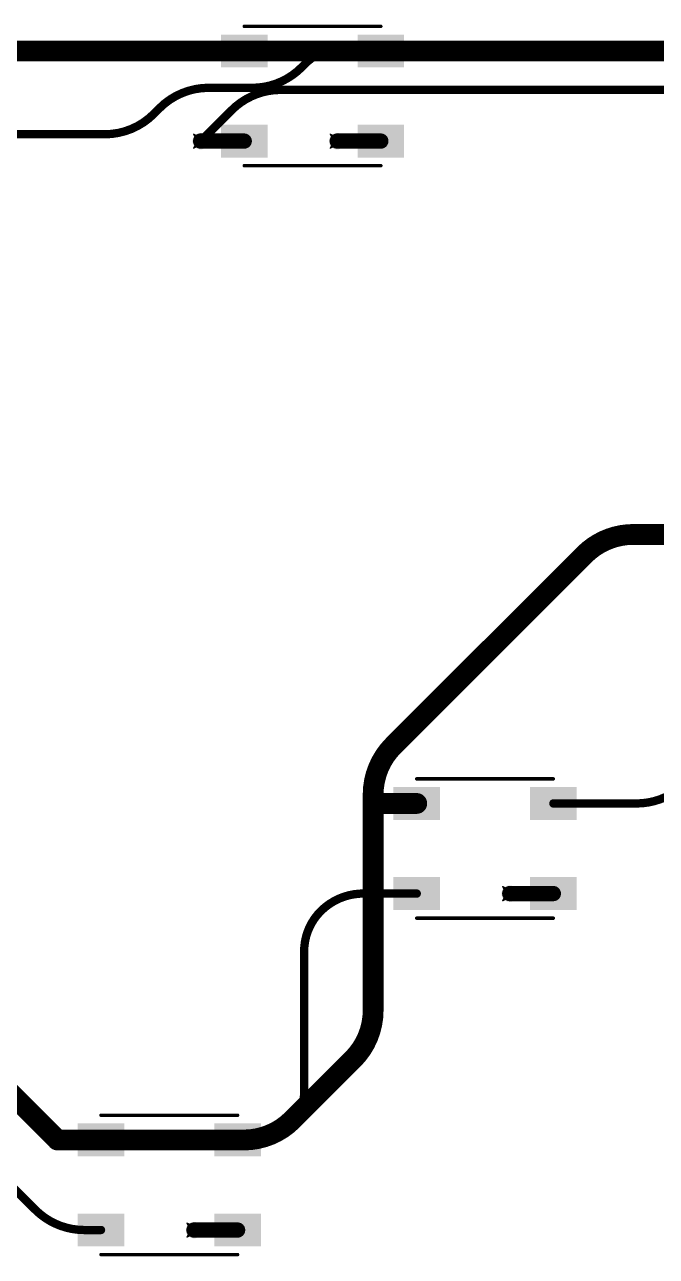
# Model space of a CAD drawing. Header units: inches. Extents: x -11 to 1110, y -7 to 455.
# Drawn here: x 612.3 to 635.42, y 239.53 to 284.63 of the extents above; entities that cross this region are included whole.
import ezdxf

# ---------------------------------------------------------------- set-up
doc = ezdxf.new("R2010")
doc.units = ezdxf.units.IN
for name, color, linetype in [('Bottom Layer', 5, 'Continuous'), ('Drill Drawing', 1, 'Continuous'), ('Top Layer', 1, 'Continuous'), ('Top Overlay', 2, 'Continuous'), ('Top Paste', 8, 'Continuous'), ('Top Solder', 216, 'Continuous'), ('Via Holes', 16, 'Continuous')]:
    doc.layers.add(name, color=color, linetype=linetype)

# ---------------------------------------------------------------- blocks, each defined once
blk = doc.blocks.new('WS2812B_B_W_97')
at = {"layer": 'Top Layer'}
for points in [[(-3.24999985, 2.15000078), (-1.75000031, 2.15000078), (-1.75000031, 1.15000278), (-3.24999985, 1.15000278)], [(3.24999985, 1.15000278), (1.75000031, 1.15000278), (1.75000031, 2.15000078), (3.24999985, 2.15000078)], [(-3.24999985, -1.15000024), (-1.75000031, -1.15000024), (-1.75000031, -2.14999824), (-3.24999985, -2.14999824)], [(1.75000031, -1.15000024), (3.24999985, -1.15000024), (3.24999985, -2.14999824), (1.75000031, -2.14999824)]]:
    blk.add_hatch(color=1, dxfattribs=at).paths.add_polyline_path(points)
at = {"layer": 'Top Paste'}
for points in [[(-3.24999985, 2.15000078), (-1.75000031, 2.15000078), (-1.75000031, 1.15000278), (-3.24999985, 1.15000278)], [(3.24999985, 1.15000278), (1.75000031, 1.15000278), (1.75000031, 2.15000078), (3.24999985, 2.15000078)], [(-3.24999985, -1.15000024), (-1.75000031, -1.15000024), (-1.75000031, -2.14999824), (-3.24999985, -2.14999824)], [(1.75000031, -1.15000024), (3.24999985, -1.15000024), (3.24999985, -2.14999824), (1.75000031, -2.14999824)]]:
    blk.add_hatch(color=8, dxfattribs=at).paths.add_polyline_path(points)
at = {"layer": 'Top Solder'}
for points in [[(-3.35159985, 2.25160078), (-1.64840031, 2.25160078), (-1.64840031, 1.04840278), (-3.35159985, 1.04840278)], [(3.35159985, 1.04840278), (1.64840031, 1.04840278), (1.64840031, 2.25160078), (3.35159985, 2.25160078)], [(-3.35159985, -1.04840024), (-1.64840031, -1.04840024), (-1.64840031, -2.25159824), (-3.35159985, -2.25159824)], [(1.64840031, -1.04840024), (3.35159985, -1.04840024), (3.35159985, -2.25159824), (1.64840031, -2.25159824)]]:
    blk.add_hatch(color=216, dxfattribs=at).paths.add_polyline_path(points)
at = {"layer": 'Top Overlay'}
for points in [[(-2.50000008, 2.55080008, 0.127, 0.127, 0), (2.50000008, 2.55080008, 0.127, 0.127, 0)], [(-3.556, 1.8034, 0.254, 0.254, 0), (-3.429, 1.6764, 0.254, 0.254, 0)], [(-3.556, 1.5494, 0.254, 0.254, 0), (-3.556, 1.8034, 0.254, 0.254, 0)], [(-3.556, 1.5494, 0.254, 0.254, 0), (-3.429, 1.6764, 0.254, 0.254, 0)], [(-2.50000008, -2.55079754, 0.127, 0.127, 0), (2.50000008, -2.55079754, 0.127, 0.127, 0)]]:
    blk.add_lwpolyline(points, format="xyseb", dxfattribs=at)
for points in [[(-2.53175008, 2.55080008, 0.0635, 0.0635, 1), (-2.46825008, 2.55080008, 0.0635, 0.0635, 1)], [(2.46825008, 2.55080008, 0.0635, 0.0635, 1), (2.53175008, 2.55080008, 0.0635, 0.0635, 1)], [(-3.619499999999999, 1.8034, 0.127, 0.127, 1), (-3.4925, 1.8034, 0.127, 0.127, 1)], [(-3.619499999999999, 1.8034, 0.127, 0.127, 1), (-3.4925, 1.8034, 0.127, 0.127, 1)], [(-3.619499999999999, 1.5494, 0.127, 0.127, 1), (-3.4925, 1.5494, 0.127, 0.127, 1)], [(-3.619499999999999, 1.5494, 0.127, 0.127, 1), (-3.4925, 1.5494, 0.127, 0.127, 1)], [(-3.4925, 1.6764, 0.127, 0.127, 1), (-3.3655, 1.6764, 0.127, 0.127, 1)], [(-3.4925, 1.6764, 0.127, 0.127, 1), (-3.3655, 1.6764, 0.127, 0.127, 1)], [(-2.53175008, -2.55079754, 0.0635, 0.0635, 1), (-2.46825008, -2.55079754, 0.0635, 0.0635, 1)], [(2.46825008, -2.55079754, 0.0635, 0.0635, 1), (2.53175008, -2.55079754, 0.0635, 0.0635, 1)]]:
    blk.add_lwpolyline(points, format="xyseb", close=True, dxfattribs=at)
blk = doc.blocks.new('WS2812B_B_W_105')
at = {"layer": 'Top Layer'}
for points in [[(-3.24999985, 2.15000078), (-1.75000031, 2.15000078), (-1.75000031, 1.15000278), (-3.24999985, 1.15000278)], [(3.24999985, 1.15000278), (1.75000031, 1.15000278), (1.75000031, 2.15000078), (3.24999985, 2.15000078)], [(-3.24999985, -1.15000024), (-1.75000031, -1.15000024), (-1.75000031, -2.14999824), (-3.24999985, -2.14999824)], [(1.75000031, -1.15000024), (3.24999985, -1.15000024), (3.24999985, -2.14999824), (1.75000031, -2.14999824)]]:
    blk.add_hatch(color=1, dxfattribs=at).paths.add_polyline_path(points)
at = {"layer": 'Top Paste'}
for points in [[(-3.24999985, 2.15000078), (-1.75000031, 2.15000078), (-1.75000031, 1.15000278), (-3.24999985, 1.15000278)], [(3.24999985, 1.15000278), (1.75000031, 1.15000278), (1.75000031, 2.15000078), (3.24999985, 2.15000078)], [(-3.24999985, -1.15000024), (-1.75000031, -1.15000024), (-1.75000031, -2.14999824), (-3.24999985, -2.14999824)], [(1.75000031, -1.15000024), (3.24999985, -1.15000024), (3.24999985, -2.14999824), (1.75000031, -2.14999824)]]:
    blk.add_hatch(color=8, dxfattribs=at).paths.add_polyline_path(points)
at = {"layer": 'Top Solder'}
for points in [[(-3.35159985, 2.25160078), (-1.64840031, 2.25160078), (-1.64840031, 1.04840278), (-3.35159985, 1.04840278)], [(3.35159985, 1.04840278), (1.64840031, 1.04840278), (1.64840031, 2.25160078), (3.35159985, 2.25160078)], [(-3.35159985, -1.04840024), (-1.64840031, -1.04840024), (-1.64840031, -2.25159824), (-3.35159985, -2.25159824)], [(1.64840031, -1.04840024), (3.35159985, -1.04840024), (3.35159985, -2.25159824), (1.64840031, -2.25159824)]]:
    blk.add_hatch(color=216, dxfattribs=at).paths.add_polyline_path(points)
at = {"layer": 'Top Overlay'}
for points in [[(-2.50000008, 2.55080008, 0.127, 0.127, 0), (2.50000008, 2.55080008, 0.127, 0.127, 0)], [(-3.556, 1.5494, 0.254, 0.254, 0), (-3.556, 1.8034, 0.254, 0.254, 0)], [(-3.556, 1.8034, 0.254, 0.254, 0), (-3.429, 1.6764, 0.254, 0.254, 0)], [(-3.556, 1.5494, 0.254, 0.254, 0), (-3.429, 1.6764, 0.254, 0.254, 0)], [(-2.50000008, -2.55079754, 0.127, 0.127, 0), (2.50000008, -2.55079754, 0.127, 0.127, 0)]]:
    blk.add_lwpolyline(points, format="xyseb", dxfattribs=at)
for points in [[(-2.53175008, 2.55080008, 0.0635, 0.0635, 1), (-2.46825008, 2.55080008, 0.0635, 0.0635, 1)], [(2.46825008, 2.55080008, 0.0635, 0.0635, 1), (2.53175008, 2.55080008, 0.0635, 0.0635, 1)], [(-3.619499999999999, 1.8034, 0.127, 0.127, 1), (-3.4925, 1.8034, 0.127, 0.127, 1)], [(-3.619499999999999, 1.8034, 0.127, 0.127, 1), (-3.4925, 1.8034, 0.127, 0.127, 1)], [(-3.619499999999999, 1.5494, 0.127, 0.127, 1), (-3.4925, 1.5494, 0.127, 0.127, 1)], [(-3.619499999999999, 1.5494, 0.127, 0.127, 1), (-3.4925, 1.5494, 0.127, 0.127, 1)], [(-3.4925, 1.6764, 0.127, 0.127, 1), (-3.3655, 1.6764, 0.127, 0.127, 1)], [(-3.4925, 1.6764, 0.127, 0.127, 1), (-3.3655, 1.6764, 0.127, 0.127, 1)], [(-2.53175008, -2.55079754, 0.0635, 0.0635, 1), (-2.46825008, -2.55079754, 0.0635, 0.0635, 1)], [(2.46825008, -2.55079754, 0.0635, 0.0635, 1), (2.53175008, -2.55079754, 0.0635, 0.0635, 1)]]:
    blk.add_lwpolyline(points, format="xyseb", close=True, dxfattribs=at)
blk = doc.blocks.new('WS2812B_B_W_141')
at = {"layer": 'Top Layer'}
for points in [[(-3.24999985, 2.15000078), (-1.75000031, 2.15000078), (-1.75000031, 1.15000278), (-3.24999985, 1.15000278)], [(3.24999985, 1.15000278), (1.75000031, 1.15000278), (1.75000031, 2.15000078), (3.24999985, 2.15000078)], [(-3.24999985, -1.15000024), (-1.75000031, -1.15000024), (-1.75000031, -2.14999824), (-3.24999985, -2.14999824)], [(1.75000031, -1.15000024), (3.24999985, -1.15000024), (3.24999985, -2.14999824), (1.75000031, -2.14999824)]]:
    blk.add_hatch(color=1, dxfattribs=at).paths.add_polyline_path(points)
at = {"layer": 'Top Paste'}
for points in [[(-3.24999985, 2.15000078), (-1.75000031, 2.15000078), (-1.75000031, 1.15000278), (-3.24999985, 1.15000278)], [(3.24999985, 1.15000278), (1.75000031, 1.15000278), (1.75000031, 2.15000078), (3.24999985, 2.15000078)], [(-3.24999985, -1.15000024), (-1.75000031, -1.15000024), (-1.75000031, -2.14999824), (-3.24999985, -2.14999824)], [(1.75000031, -1.15000024), (3.24999985, -1.15000024), (3.24999985, -2.14999824), (1.75000031, -2.14999824)]]:
    blk.add_hatch(color=8, dxfattribs=at).paths.add_polyline_path(points)
at = {"layer": 'Top Solder'}
for points in [[(-3.35159985, 2.25160078), (-1.64840031, 2.25160078), (-1.64840031, 1.04840278), (-3.35159985, 1.04840278)], [(3.35159985, 1.04840278), (1.64840031, 1.04840278), (1.64840031, 2.25160078), (3.35159985, 2.25160078)], [(-3.35159985, -1.04840024), (-1.64840031, -1.04840024), (-1.64840031, -2.25159824), (-3.35159985, -2.25159824)], [(1.64840031, -1.04840024), (3.35159985, -1.04840024), (3.35159985, -2.25159824), (1.64840031, -2.25159824)]]:
    blk.add_hatch(color=216, dxfattribs=at).paths.add_polyline_path(points)
at = {"layer": 'Top Overlay'}
for points in [[(-2.50000008, 2.55080008, 0.127, 0.127, 0), (2.50000008, 2.55080008, 0.127, 0.127, 0)], [(-3.556, 1.8034, 0.254, 0.254, 0), (-3.429, 1.6764, 0.254, 0.254, 0)], [(-3.556, 1.5494, 0.254, 0.254, 0), (-3.556, 1.8034, 0.254, 0.254, 0)], [(-3.556, 1.5494, 0.254, 0.254, 0), (-3.429, 1.6764, 0.254, 0.254, 0)], [(-2.50000008, -2.55079754, 0.127, 0.127, 0), (2.50000008, -2.55079754, 0.127, 0.127, 0)]]:
    blk.add_lwpolyline(points, format="xyseb", dxfattribs=at)
for points in [[(-2.53175008, 2.55080008, 0.0635, 0.0635, 1), (-2.46825008, 2.55080008, 0.0635, 0.0635, 1)], [(2.46825008, 2.55080008, 0.0635, 0.0635, 1), (2.53175008, 2.55080008, 0.0635, 0.0635, 1)], [(-3.619499999999999, 1.8034, 0.127, 0.127, 1), (-3.4925, 1.8034, 0.127, 0.127, 1)], [(-3.619499999999999, 1.8034, 0.127, 0.127, 1), (-3.4925, 1.8034, 0.127, 0.127, 1)], [(-3.619499999999999, 1.5494, 0.127, 0.127, 1), (-3.4925, 1.5494, 0.127, 0.127, 1)], [(-3.619499999999999, 1.5494, 0.127, 0.127, 1), (-3.4925, 1.5494, 0.127, 0.127, 1)], [(-3.4925, 1.6764, 0.127, 0.127, 1), (-3.3655, 1.6764, 0.127, 0.127, 1)], [(-3.4925, 1.6764, 0.127, 0.127, 1), (-3.3655, 1.6764, 0.127, 0.127, 1)], [(-2.53175008, -2.55079754, 0.0635, 0.0635, 1), (-2.46825008, -2.55079754, 0.0635, 0.0635, 1)], [(2.46825008, -2.55079754, 0.0635, 0.0635, 1), (2.53175008, -2.55079754, 0.0635, 0.0635, 1)]]:
    blk.add_lwpolyline(points, format="xyseb", close=True, dxfattribs=at)

msp = doc.modelspace()

# ---------------------------------------------------------------- hatches: boundary and pattern name
at = {"layer": 'Bottom Layer'}
h = msp.add_hatch(color=5, dxfattribs=at)
edge = h.paths.add_edge_path()
edge.add_arc((618.74037288, 283.6664507), 0.2999994, 0, 360)
h = msp.add_hatch(color=5, dxfattribs=at)
edge = h.paths.add_edge_path()
edge.add_arc((618.74037288, 280.36644968), 0.2999994, 0, 360)
h = msp.add_hatch(color=5, dxfattribs=at)
edge = h.paths.add_edge_path()
edge.add_arc((623.7403730399999, 280.36644968), 0.2999994, 0, 360)
h = msp.add_hatch(color=5, dxfattribs=at)
edge = h.paths.add_edge_path()
edge.add_arc((625.0542235999999, 256.10984846), 0.2999994, 0, 360)
h = msp.add_hatch(color=5, dxfattribs=at)
edge = h.paths.add_edge_path()
edge.add_arc((630.05422376, 252.80984744), 0.2999994, 0, 360)
h = msp.add_hatch(color=5, dxfattribs=at)
edge = h.paths.add_edge_path()
edge.add_arc((613.4978204999999, 243.78887488), 0.2999994, 0, 360)
h = msp.add_hatch(color=5, dxfattribs=at)
edge = h.paths.add_edge_path()
edge.add_arc((618.49782066, 240.48887386), 0.2999994, 0, 360)
at = {"layer": 'Top Layer'}
h = msp.add_hatch(color=1, dxfattribs=at)
edge = h.paths.add_edge_path()
edge.add_arc((618.74037288, 283.6664507), 0.2999994, 0, 360)
h = msp.add_hatch(color=1, dxfattribs=at)
edge = h.paths.add_edge_path()
edge.add_arc((618.74037288, 280.36644968), 0.2999994, 0, 360)
h = msp.add_hatch(color=1, dxfattribs=at)
edge = h.paths.add_edge_path()
edge.add_arc((623.7403730399999, 280.36644968), 0.2999994, 0, 360)
h = msp.add_hatch(color=1, dxfattribs=at)
edge = h.paths.add_edge_path()
edge.add_arc((625.0542235999999, 256.10984846), 0.2999994, 0, 360)
h = msp.add_hatch(color=1, dxfattribs=at)
edge = h.paths.add_edge_path()
edge.add_arc((630.05422376, 252.80984744), 0.2999994, 0, 360)
h = msp.add_hatch(color=1, dxfattribs=at)
edge = h.paths.add_edge_path()
edge.add_arc((613.4978204999999, 243.78887488), 0.2999994, 0, 360)
h = msp.add_hatch(color=1, dxfattribs=at)
edge = h.paths.add_edge_path()
edge.add_arc((618.49782066, 240.48887386), 0.2999994, 0, 360)
at = {"layer": 'Via Holes'}
h = msp.add_hatch(color=7, dxfattribs=at)
edge = h.paths.add_edge_path()
edge.add_arc((618.74037288, 283.6664507), 0.1499997, 0, 360)
h = msp.add_hatch(color=7, dxfattribs=at)
edge = h.paths.add_edge_path()
edge.add_arc((618.74037288, 280.36644968), 0.1499997, 0, 360)
h = msp.add_hatch(color=7, dxfattribs=at)
edge = h.paths.add_edge_path()
edge.add_arc((623.7403730399999, 280.36644968), 0.1499997, 0, 360)
h = msp.add_hatch(color=7, dxfattribs=at)
edge = h.paths.add_edge_path()
edge.add_arc((625.0542235999999, 256.10984846), 0.1499997, 0, 360)
h = msp.add_hatch(color=7, dxfattribs=at)
edge = h.paths.add_edge_path()
edge.add_arc((630.05422376, 252.80984744), 0.1499997, 0, 360)
h = msp.add_hatch(color=7, dxfattribs=at)
edge = h.paths.add_edge_path()
edge.add_arc((613.4978204999999, 243.78887488), 0.1499997, 0, 360)
h = msp.add_hatch(color=7, dxfattribs=at)
edge = h.paths.add_edge_path()
edge.add_arc((618.49782066, 240.48887386), 0.1499997, 0, 360)

# ---------------------------------------------------------------- linework, layer by layer
at = {"layer": 'Bottom Layer'}
for points in [[(603.73028098, 283.6664507, 0.7619999999999999, 0.7619999999999999, 0), (618.74037288, 283.6664507, 0.7619999999999999, 0.7619999999999999, 0)], [(618.74037288, 283.6664507, 0.7619999999999999, 0.7619999999999999, 0), (636.95517516, 283.6664507, 0.7619999999999999, 0.7619999999999999, 0)], [(619.87477498, 281.50085178, 0.3048, 0.3048, -0.198912367379658), (621.67082676, 282.2448, 0.3048, 0.3048, 0)], [(621.67082676, 282.2448, 0.3048, 0.3048, 0), (639.1197453799999, 282.2448, 0.3048, 0.3048, 0)], [(618.74037288, 280.36644968, 0.3048, 0.3048, 0), (619.87477498, 281.50085178, 0.3048, 0.3048, 0)], [(632.78477456, 265.22137456, 0.7619999999999999, 0.7619999999999999, -0.198912367379658), (634.58082634, 265.96532278, 0.7619999999999999, 0.7619999999999999, 0)], [(634.58082634, 265.96532278, 0.7619999999999999, 0.7619999999999999, 0), (638.66573562, 265.96532278, 0.7619999999999999, 0.7619999999999999, 0)], [(625.79817182, 258.23477182, 0.7619999999999999, 0.7619999999999999, 0), (632.78477456, 265.22137456, 0.7619999999999999, 0.7619999999999999, 0)], [(625.0542235999999, 256.43872004, 0.7619999999999999, 0.7619999999999999, -0.198912367379658), (625.79817182, 258.23477182, 0.7619999999999999, 0.7619999999999999, 0)], [(625.0542235999999, 256.10984846, 0.7619999999999999, 0.7619999999999999, 0), (625.0542235999999, 256.43872004, 0.7619999999999999, 0.7619999999999999, 0)], [(625.0542235999999, 248.53532716, 0.7619999999999999, 0.7619999999999999, 0), (625.0542235999999, 256.10984846, 0.7619999999999999, 0.7619999999999999, 0)], [(625.0542235999999, 248.53532716, 0.7619999999999999, 0.7619999999999999, -0.198912367379658), (624.31027538, 246.73927538, 0.7619999999999999, 0.7619999999999999, 0)], [(622.0968, 244.5258, 0.7619999999999999, 0.7619999999999999, 0), (624.31027538, 246.73927538, 0.7619999999999999, 0.7619999999999999, 0)], [(611.68085436, 245.60584102, 0.7619999999999999, 0.7619999999999999, 0), (613.4978204999999, 243.78887488, 0.7619999999999999, 0.7619999999999999, 0)], [(622.0968, 244.5258, 0.7619999999999999, 0.7619999999999999, -0.198912367379658), (620.31770526, 243.78887488, 0.7619999999999999, 0.7619999999999999, 0)], [(613.4978204999999, 243.78887488, 0.7619999999999999, 0.7619999999999999, 0), (620.31770526, 243.78887488, 0.7619999999999999, 0.7619999999999999, 0)]]:
    msp.add_lwpolyline(points, format="xyseb", dxfattribs=at)
for points in [[(618.54987288, 283.6664507, 0.3809999999999999, 0.3809999999999999, 1), (618.93087288, 283.6664507, 0.3809999999999999, 0.3809999999999999, 1)], [(618.54987288, 283.6664507, 0.3809999999999999, 0.3809999999999999, 1), (618.93087288, 283.6664507, 0.3809999999999999, 0.3809999999999999, 1)], [(621.59462676, 282.2448, 0.1524, 0.1524, 1), (621.7470267599999, 282.2448, 0.1524, 0.1524, 1)], [(621.59462676, 282.2448, 0.1524, 0.1524, 1), (621.7470267599999, 282.2448, 0.1524, 0.1524, 1)], [(619.79857498, 281.50085178, 0.1524, 0.1524, 1), (619.95097498, 281.50085178, 0.1524, 0.1524, 1)], [(619.79857498, 281.50085178, 0.1524, 0.1524, 1), (619.95097498, 281.50085178, 0.1524, 0.1524, 1)], [(618.66417288, 280.36644968, 0.1524, 0.1524, 1), (618.81657288, 280.36644968, 0.1524, 0.1524, 1)], [(634.39032634, 265.96532278, 0.3809999999999999, 0.3809999999999999, 1), (634.77132634, 265.96532278, 0.3809999999999999, 0.3809999999999999, 1)], [(634.39032634, 265.96532278, 0.3809999999999999, 0.3809999999999999, 1), (634.77132634, 265.96532278, 0.3809999999999999, 0.3809999999999999, 1)], [(632.59427456, 265.22137456, 0.3809999999999999, 0.3809999999999999, 1), (632.9752745599999, 265.22137456, 0.3809999999999999, 0.3809999999999999, 1)], [(632.59427456, 265.22137456, 0.3809999999999999, 0.3809999999999999, 1), (632.9752745599999, 265.22137456, 0.3809999999999999, 0.3809999999999999, 1)], [(625.60767182, 258.23477182, 0.3809999999999999, 0.3809999999999999, 1), (625.98867182, 258.23477182, 0.3809999999999999, 0.3809999999999999, 1)], [(625.60767182, 258.23477182, 0.3809999999999999, 0.3809999999999999, 1), (625.98867182, 258.23477182, 0.3809999999999999, 0.3809999999999999, 1)], [(624.8637236, 256.43872004, 0.3809999999999999, 0.3809999999999999, 1), (625.2447235999999, 256.43872004, 0.3809999999999999, 0.3809999999999999, 1)], [(624.8637236, 256.43872004, 0.3809999999999999, 0.3809999999999999, 1), (625.2447235999999, 256.43872004, 0.3809999999999999, 0.3809999999999999, 1)], [(624.8637236, 256.10984846, 0.3809999999999999, 0.3809999999999999, 1), (625.2447235999999, 256.10984846, 0.3809999999999999, 0.3809999999999999, 1)], [(624.8637236, 256.10984846, 0.3809999999999999, 0.3809999999999999, 1), (625.2447235999999, 256.10984846, 0.3809999999999999, 0.3809999999999999, 1)], [(624.8637236, 248.53532716, 0.3809999999999999, 0.3809999999999999, 1), (625.2447235999999, 248.53532716, 0.3809999999999999, 0.3809999999999999, 1)], [(624.8637236, 248.53532716, 0.3809999999999999, 0.3809999999999999, 1), (625.2447235999999, 248.53532716, 0.3809999999999999, 0.3809999999999999, 1)], [(624.11977538, 246.73927538, 0.3809999999999999, 0.3809999999999999, 1), (624.5007753799999, 246.73927538, 0.3809999999999999, 0.3809999999999999, 1)], [(624.11977538, 246.73927538, 0.3809999999999999, 0.3809999999999999, 1), (624.5007753799999, 246.73927538, 0.3809999999999999, 0.3809999999999999, 1)], [(621.9063, 244.5258, 0.3809999999999999, 0.3809999999999999, 1), (622.2873, 244.5258, 0.3809999999999999, 0.3809999999999999, 1)], [(621.9063, 244.5258, 0.3809999999999999, 0.3809999999999999, 1), (622.2873, 244.5258, 0.3809999999999999, 0.3809999999999999, 1)], [(613.3073205000001, 243.78887488, 0.3809999999999999, 0.3809999999999999, 1), (613.6883204999999, 243.78887488, 0.3809999999999999, 0.3809999999999999, 1)], [(613.3073205000001, 243.78887488, 0.3809999999999999, 0.3809999999999999, 1), (613.6883204999999, 243.78887488, 0.3809999999999999, 0.3809999999999999, 1)], [(620.12720526, 243.78887488, 0.3809999999999999, 0.3809999999999999, 1), (620.50820526, 243.78887488, 0.3809999999999999, 0.3809999999999999, 1)], [(620.12720526, 243.78887488, 0.3809999999999999, 0.3809999999999999, 1), (620.50820526, 243.78887488, 0.3809999999999999, 0.3809999999999999, 1)]]:
    msp.add_lwpolyline(points, format="xyseb", close=True, dxfattribs=at)
at = {"layer": 'Drill Drawing'}
for points in [[(618.48637288, 283.9204507, 0.0508, 0.0508, 0), (618.74037288, 283.7934507, 0.0508, 0.0508, 0)], [(618.48637288, 283.9204507, 0.0508, 0.0508, 0), (618.61337288, 283.6664507, 0.0508, 0.0508, 0)], [(618.74037288, 283.7934507, 0.0508, 0.0508, 0), (618.9943728799999, 283.9204507, 0.0508, 0.0508, 0)], [(618.86737288, 283.6664507, 0.0508, 0.0508, 0), (618.9943728799999, 283.9204507, 0.0508, 0.0508, 0)], [(618.48637288, 283.4124507, 0.0508, 0.0508, 0), (618.61337288, 283.6664507, 0.0508, 0.0508, 0)], [(618.48637288, 283.4124507, 0.0508, 0.0508, 0), (618.74037288, 283.5394507, 0.0508, 0.0508, 0)], [(618.74037288, 283.5394507, 0.0508, 0.0508, 0), (618.9943728799999, 283.4124507, 0.0508, 0.0508, 0)], [(618.86737288, 283.6664507, 0.0508, 0.0508, 0), (618.9943728799999, 283.4124507, 0.0508, 0.0508, 0)], [(618.48637288, 280.62044968, 0.0508, 0.0508, 0), (618.74037288, 280.49344968, 0.0508, 0.0508, 0)], [(618.48637288, 280.62044968, 0.0508, 0.0508, 0), (618.61337288, 280.36644968, 0.0508, 0.0508, 0)], [(618.74037288, 280.49344968, 0.0508, 0.0508, 0), (618.9943728799999, 280.62044968, 0.0508, 0.0508, 0)], [(618.86737288, 280.36644968, 0.0508, 0.0508, 0), (618.9943728799999, 280.62044968, 0.0508, 0.0508, 0)], [(623.48637304, 280.62044968, 0.0508, 0.0508, 0), (623.7403730399999, 280.49344968, 0.0508, 0.0508, 0)], [(623.48637304, 280.62044968, 0.0508, 0.0508, 0), (623.6133730399999, 280.36644968, 0.0508, 0.0508, 0)], [(623.7403730399999, 280.49344968, 0.0508, 0.0508, 0), (623.99437304, 280.62044968, 0.0508, 0.0508, 0)], [(623.86737304, 280.36644968, 0.0508, 0.0508, 0), (623.99437304, 280.62044968, 0.0508, 0.0508, 0)], [(618.48637288, 280.11244968, 0.0508, 0.0508, 0), (618.61337288, 280.36644968, 0.0508, 0.0508, 0)], [(618.48637288, 280.11244968, 0.0508, 0.0508, 0), (618.74037288, 280.23944968, 0.0508, 0.0508, 0)], [(618.74037288, 280.23944968, 0.0508, 0.0508, 0), (618.9943728799999, 280.11244968, 0.0508, 0.0508, 0)], [(618.86737288, 280.36644968, 0.0508, 0.0508, 0), (618.9943728799999, 280.11244968, 0.0508, 0.0508, 0)], [(623.48637304, 280.11244968, 0.0508, 0.0508, 0), (623.6133730399999, 280.36644968, 0.0508, 0.0508, 0)], [(623.48637304, 280.11244968, 0.0508, 0.0508, 0), (623.7403730399999, 280.23944968, 0.0508, 0.0508, 0)], [(623.7403730399999, 280.23944968, 0.0508, 0.0508, 0), (623.99437304, 280.11244968, 0.0508, 0.0508, 0)], [(623.86737304, 280.36644968, 0.0508, 0.0508, 0), (623.99437304, 280.11244968, 0.0508, 0.0508, 0)], [(624.8002236, 256.36384846, 0.0508, 0.0508, 0), (625.0542235999999, 256.23684846, 0.0508, 0.0508, 0)], [(624.8002236, 256.36384846, 0.0508, 0.0508, 0), (624.9272235999999, 256.10984846, 0.0508, 0.0508, 0)], [(625.0542235999999, 256.23684846, 0.0508, 0.0508, 0), (625.3082236, 256.36384846, 0.0508, 0.0508, 0)], [(625.1812236, 256.10984846, 0.0508, 0.0508, 0), (625.3082236, 256.36384846, 0.0508, 0.0508, 0)], [(624.8002236, 255.85584846, 0.0508, 0.0508, 0), (624.9272235999999, 256.10984846, 0.0508, 0.0508, 0)], [(624.8002236, 255.85584846, 0.0508, 0.0508, 0), (625.0542235999999, 255.98284846, 0.0508, 0.0508, 0)], [(625.0542235999999, 255.98284846, 0.0508, 0.0508, 0), (625.3082236, 255.85584846, 0.0508, 0.0508, 0)], [(625.1812236, 256.10984846, 0.0508, 0.0508, 0), (625.3082236, 255.85584846, 0.0508, 0.0508, 0)], [(629.80022376, 253.06384744, 0.0508, 0.0508, 0), (630.05422376, 252.93684744, 0.0508, 0.0508, 0)], [(629.80022376, 253.06384744, 0.0508, 0.0508, 0), (629.92722376, 252.80984744, 0.0508, 0.0508, 0)], [(630.05422376, 252.93684744, 0.0508, 0.0508, 0), (630.3082237599999, 253.06384744, 0.0508, 0.0508, 0)], [(630.18122376, 252.80984744, 0.0508, 0.0508, 0), (630.3082237599999, 253.06384744, 0.0508, 0.0508, 0)], [(629.80022376, 252.55584744, 0.0508, 0.0508, 0), (629.92722376, 252.80984744, 0.0508, 0.0508, 0)], [(629.80022376, 252.55584744, 0.0508, 0.0508, 0), (630.05422376, 252.68284744, 0.0508, 0.0508, 0)], [(630.05422376, 252.68284744, 0.0508, 0.0508, 0), (630.3082237599999, 252.55584744, 0.0508, 0.0508, 0)], [(630.18122376, 252.80984744, 0.0508, 0.0508, 0), (630.3082237599999, 252.55584744, 0.0508, 0.0508, 0)], [(613.2438205, 244.04287488, 0.0508, 0.0508, 0), (613.4978204999999, 243.91587488, 0.0508, 0.0508, 0)], [(613.2438205, 244.04287488, 0.0508, 0.0508, 0), (613.3708204999999, 243.78887488, 0.0508, 0.0508, 0)], [(613.4978204999999, 243.91587488, 0.0508, 0.0508, 0), (613.7518205, 244.04287488, 0.0508, 0.0508, 0)], [(613.6248204999999, 243.78887488, 0.0508, 0.0508, 0), (613.7518205, 244.04287488, 0.0508, 0.0508, 0)], [(613.2438205, 243.53487488, 0.0508, 0.0508, 0), (613.3708204999999, 243.78887488, 0.0508, 0.0508, 0)], [(613.2438205, 243.53487488, 0.0508, 0.0508, 0), (613.4978204999999, 243.66187488, 0.0508, 0.0508, 0)], [(613.4978204999999, 243.66187488, 0.0508, 0.0508, 0), (613.7518205, 243.53487488, 0.0508, 0.0508, 0)], [(613.6248204999999, 243.78887488, 0.0508, 0.0508, 0), (613.7518205, 243.53487488, 0.0508, 0.0508, 0)], [(618.24382066, 240.74287386, 0.0508, 0.0508, 0), (618.49782066, 240.61587386, 0.0508, 0.0508, 0)], [(618.24382066, 240.74287386, 0.0508, 0.0508, 0), (618.37082066, 240.48887386, 0.0508, 0.0508, 0)], [(618.24382066, 240.23487386, 0.0508, 0.0508, 0), (618.37082066, 240.48887386, 0.0508, 0.0508, 0)], [(618.49782066, 240.61587386, 0.0508, 0.0508, 0), (618.7518206599999, 240.74287386, 0.0508, 0.0508, 0)], [(618.62482066, 240.48887386, 0.0508, 0.0508, 0), (618.7518206599999, 240.74287386, 0.0508, 0.0508, 0)], [(618.62482066, 240.48887386, 0.0508, 0.0508, 0), (618.7518206599999, 240.23487386, 0.0508, 0.0508, 0)], [(618.24382066, 240.23487386, 0.0508, 0.0508, 0), (618.49782066, 240.36187386, 0.0508, 0.0508, 0)], [(618.49782066, 240.36187386, 0.0508, 0.0508, 0), (618.7518206599999, 240.23487386, 0.0508, 0.0508, 0)]]:
    msp.add_lwpolyline(points, format="xyseb", dxfattribs=at)
for points in [[(618.47367288, 283.9204507, 0.0254, 0.0254, 1), (618.49907288, 283.9204507, 0.0254, 0.0254, 1)], [(618.47367288, 283.9204507, 0.0254, 0.0254, 1), (618.49907288, 283.9204507, 0.0254, 0.0254, 1)], [(618.72767288, 283.7934507, 0.0254, 0.0254, 1), (618.75307288, 283.7934507, 0.0254, 0.0254, 1)], [(618.72767288, 283.7934507, 0.0254, 0.0254, 1), (618.75307288, 283.7934507, 0.0254, 0.0254, 1)], [(618.9816728799999, 283.9204507, 0.0254, 0.0254, 1), (619.00707288, 283.9204507, 0.0254, 0.0254, 1)], [(618.9816728799999, 283.9204507, 0.0254, 0.0254, 1), (619.00707288, 283.9204507, 0.0254, 0.0254, 1)], [(618.47367288, 283.4124507, 0.0254, 0.0254, 1), (618.49907288, 283.4124507, 0.0254, 0.0254, 1)], [(618.47367288, 283.4124507, 0.0254, 0.0254, 1), (618.49907288, 283.4124507, 0.0254, 0.0254, 1)], [(618.6006728799999, 283.6664507, 0.0254, 0.0254, 1), (618.6260728799999, 283.6664507, 0.0254, 0.0254, 1)], [(618.6006728799999, 283.6664507, 0.0254, 0.0254, 1), (618.6260728799999, 283.6664507, 0.0254, 0.0254, 1)], [(618.72767288, 283.5394507, 0.0254, 0.0254, 1), (618.75307288, 283.5394507, 0.0254, 0.0254, 1)], [(618.72767288, 283.5394507, 0.0254, 0.0254, 1), (618.75307288, 283.5394507, 0.0254, 0.0254, 1)], [(618.85467288, 283.6664507, 0.0254, 0.0254, 1), (618.88007288, 283.6664507, 0.0254, 0.0254, 1)], [(618.85467288, 283.6664507, 0.0254, 0.0254, 1), (618.88007288, 283.6664507, 0.0254, 0.0254, 1)], [(618.9816728799999, 283.4124507, 0.0254, 0.0254, 1), (619.00707288, 283.4124507, 0.0254, 0.0254, 1)], [(618.9816728799999, 283.4124507, 0.0254, 0.0254, 1), (619.00707288, 283.4124507, 0.0254, 0.0254, 1)], [(618.47367288, 280.62044968, 0.0254, 0.0254, 1), (618.49907288, 280.62044968, 0.0254, 0.0254, 1)], [(618.47367288, 280.62044968, 0.0254, 0.0254, 1), (618.49907288, 280.62044968, 0.0254, 0.0254, 1)], [(618.9816728799999, 280.62044968, 0.0254, 0.0254, 1), (619.00707288, 280.62044968, 0.0254, 0.0254, 1)], [(618.9816728799999, 280.62044968, 0.0254, 0.0254, 1), (619.00707288, 280.62044968, 0.0254, 0.0254, 1)], [(623.4736730399999, 280.62044968, 0.0254, 0.0254, 1), (623.49907304, 280.62044968, 0.0254, 0.0254, 1)], [(623.4736730399999, 280.62044968, 0.0254, 0.0254, 1), (623.49907304, 280.62044968, 0.0254, 0.0254, 1)], [(623.9816730399999, 280.62044968, 0.0254, 0.0254, 1), (624.0070730399999, 280.62044968, 0.0254, 0.0254, 1)], [(623.9816730399999, 280.62044968, 0.0254, 0.0254, 1), (624.0070730399999, 280.62044968, 0.0254, 0.0254, 1)], [(618.47367288, 280.11244968, 0.0254, 0.0254, 1), (618.49907288, 280.11244968, 0.0254, 0.0254, 1)], [(618.47367288, 280.11244968, 0.0254, 0.0254, 1), (618.49907288, 280.11244968, 0.0254, 0.0254, 1)], [(618.6006728799999, 280.36644968, 0.0254, 0.0254, 1), (618.6260728799999, 280.36644968, 0.0254, 0.0254, 1)], [(618.6006728799999, 280.36644968, 0.0254, 0.0254, 1), (618.6260728799999, 280.36644968, 0.0254, 0.0254, 1)], [(618.72767288, 280.49344968, 0.0254, 0.0254, 1), (618.75307288, 280.49344968, 0.0254, 0.0254, 1)], [(618.72767288, 280.49344968, 0.0254, 0.0254, 1), (618.75307288, 280.49344968, 0.0254, 0.0254, 1)], [(618.72767288, 280.23944968, 0.0254, 0.0254, 1), (618.75307288, 280.23944968, 0.0254, 0.0254, 1)], [(618.72767288, 280.23944968, 0.0254, 0.0254, 1), (618.75307288, 280.23944968, 0.0254, 0.0254, 1)], [(618.85467288, 280.36644968, 0.0254, 0.0254, 1), (618.88007288, 280.36644968, 0.0254, 0.0254, 1)], [(618.85467288, 280.36644968, 0.0254, 0.0254, 1), (618.88007288, 280.36644968, 0.0254, 0.0254, 1)], [(618.9816728799999, 280.11244968, 0.0254, 0.0254, 1), (619.00707288, 280.11244968, 0.0254, 0.0254, 1)], [(618.9816728799999, 280.11244968, 0.0254, 0.0254, 1), (619.00707288, 280.11244968, 0.0254, 0.0254, 1)], [(623.4736730399999, 280.11244968, 0.0254, 0.0254, 1), (623.49907304, 280.11244968, 0.0254, 0.0254, 1)], [(623.4736730399999, 280.11244968, 0.0254, 0.0254, 1), (623.49907304, 280.11244968, 0.0254, 0.0254, 1)], [(623.60067304, 280.36644968, 0.0254, 0.0254, 1), (623.6260730399999, 280.36644968, 0.0254, 0.0254, 1)], [(623.60067304, 280.36644968, 0.0254, 0.0254, 1), (623.6260730399999, 280.36644968, 0.0254, 0.0254, 1)], [(623.72767304, 280.49344968, 0.0254, 0.0254, 1), (623.75307304, 280.49344968, 0.0254, 0.0254, 1)], [(623.72767304, 280.49344968, 0.0254, 0.0254, 1), (623.75307304, 280.49344968, 0.0254, 0.0254, 1)], [(623.72767304, 280.23944968, 0.0254, 0.0254, 1), (623.75307304, 280.23944968, 0.0254, 0.0254, 1)], [(623.72767304, 280.23944968, 0.0254, 0.0254, 1), (623.75307304, 280.23944968, 0.0254, 0.0254, 1)], [(623.85467304, 280.36644968, 0.0254, 0.0254, 1), (623.88007304, 280.36644968, 0.0254, 0.0254, 1)], [(623.85467304, 280.36644968, 0.0254, 0.0254, 1), (623.88007304, 280.36644968, 0.0254, 0.0254, 1)], [(623.9816730399999, 280.11244968, 0.0254, 0.0254, 1), (624.0070730399999, 280.11244968, 0.0254, 0.0254, 1)], [(623.9816730399999, 280.11244968, 0.0254, 0.0254, 1), (624.0070730399999, 280.11244968, 0.0254, 0.0254, 1)], [(624.7875236, 256.36384846, 0.0254, 0.0254, 1), (624.8129236, 256.36384846, 0.0254, 0.0254, 1)], [(624.7875236, 256.36384846, 0.0254, 0.0254, 1), (624.8129236, 256.36384846, 0.0254, 0.0254, 1)], [(625.0415236, 256.23684846, 0.0254, 0.0254, 1), (625.0669236, 256.23684846, 0.0254, 0.0254, 1)], [(625.0415236, 256.23684846, 0.0254, 0.0254, 1), (625.0669236, 256.23684846, 0.0254, 0.0254, 1)], [(625.2955236, 256.36384846, 0.0254, 0.0254, 1), (625.3209235999999, 256.36384846, 0.0254, 0.0254, 1)], [(625.2955236, 256.36384846, 0.0254, 0.0254, 1), (625.3209235999999, 256.36384846, 0.0254, 0.0254, 1)], [(624.7875236, 255.85584846, 0.0254, 0.0254, 1), (624.8129236, 255.85584846, 0.0254, 0.0254, 1)], [(624.7875236, 255.85584846, 0.0254, 0.0254, 1), (624.8129236, 255.85584846, 0.0254, 0.0254, 1)], [(624.9145235999999, 256.10984846, 0.0254, 0.0254, 1), (624.9399235999999, 256.10984846, 0.0254, 0.0254, 1)], [(624.9145235999999, 256.10984846, 0.0254, 0.0254, 1), (624.9399235999999, 256.10984846, 0.0254, 0.0254, 1)], [(625.0415236, 255.98284846, 0.0254, 0.0254, 1), (625.0669236, 255.98284846, 0.0254, 0.0254, 1)], [(625.0415236, 255.98284846, 0.0254, 0.0254, 1), (625.0669236, 255.98284846, 0.0254, 0.0254, 1)], [(625.1685236, 256.10984846, 0.0254, 0.0254, 1), (625.1939236, 256.10984846, 0.0254, 0.0254, 1)], [(625.1685236, 256.10984846, 0.0254, 0.0254, 1), (625.1939236, 256.10984846, 0.0254, 0.0254, 1)], [(625.2955236, 255.85584846, 0.0254, 0.0254, 1), (625.3209235999999, 255.85584846, 0.0254, 0.0254, 1)], [(625.2955236, 255.85584846, 0.0254, 0.0254, 1), (625.3209235999999, 255.85584846, 0.0254, 0.0254, 1)], [(629.78752376, 253.06384744, 0.0254, 0.0254, 1), (629.8129237599999, 253.06384744, 0.0254, 0.0254, 1)], [(629.78752376, 253.06384744, 0.0254, 0.0254, 1), (629.8129237599999, 253.06384744, 0.0254, 0.0254, 1)], [(630.29552376, 253.06384744, 0.0254, 0.0254, 1), (630.3209237599999, 253.06384744, 0.0254, 0.0254, 1)], [(630.29552376, 253.06384744, 0.0254, 0.0254, 1), (630.3209237599999, 253.06384744, 0.0254, 0.0254, 1)], [(629.91452376, 252.80984744, 0.0254, 0.0254, 1), (629.9399237599999, 252.80984744, 0.0254, 0.0254, 1)], [(629.91452376, 252.80984744, 0.0254, 0.0254, 1), (629.9399237599999, 252.80984744, 0.0254, 0.0254, 1)], [(630.0415237599999, 252.93684744, 0.0254, 0.0254, 1), (630.06692376, 252.93684744, 0.0254, 0.0254, 1)], [(630.0415237599999, 252.93684744, 0.0254, 0.0254, 1), (630.06692376, 252.93684744, 0.0254, 0.0254, 1)], [(630.0415237599999, 252.68284744, 0.0254, 0.0254, 1), (630.06692376, 252.68284744, 0.0254, 0.0254, 1)], [(630.0415237599999, 252.68284744, 0.0254, 0.0254, 1), (630.06692376, 252.68284744, 0.0254, 0.0254, 1)], [(630.16852376, 252.80984744, 0.0254, 0.0254, 1), (630.19392376, 252.80984744, 0.0254, 0.0254, 1)], [(630.16852376, 252.80984744, 0.0254, 0.0254, 1), (630.19392376, 252.80984744, 0.0254, 0.0254, 1)], [(629.78752376, 252.55584744, 0.0254, 0.0254, 1), (629.8129237599999, 252.55584744, 0.0254, 0.0254, 1)], [(629.78752376, 252.55584744, 0.0254, 0.0254, 1), (629.8129237599999, 252.55584744, 0.0254, 0.0254, 1)], [(630.29552376, 252.55584744, 0.0254, 0.0254, 1), (630.3209237599999, 252.55584744, 0.0254, 0.0254, 1)], [(630.29552376, 252.55584744, 0.0254, 0.0254, 1), (630.3209237599999, 252.55584744, 0.0254, 0.0254, 1)], [(613.2311205, 244.04287488, 0.0254, 0.0254, 1), (613.2565205, 244.04287488, 0.0254, 0.0254, 1)], [(613.2311205, 244.04287488, 0.0254, 0.0254, 1), (613.2565205, 244.04287488, 0.0254, 0.0254, 1)], [(613.7391205, 244.04287488, 0.0254, 0.0254, 1), (613.7645204999999, 244.04287488, 0.0254, 0.0254, 1)], [(613.7391205, 244.04287488, 0.0254, 0.0254, 1), (613.7645204999999, 244.04287488, 0.0254, 0.0254, 1)], [(613.3581204999999, 243.78887488, 0.0254, 0.0254, 1), (613.3835205, 243.78887488, 0.0254, 0.0254, 1)], [(613.3581204999999, 243.78887488, 0.0254, 0.0254, 1), (613.3835205, 243.78887488, 0.0254, 0.0254, 1)], [(613.4851205, 243.91587488, 0.0254, 0.0254, 1), (613.5105205, 243.91587488, 0.0254, 0.0254, 1)], [(613.4851205, 243.91587488, 0.0254, 0.0254, 1), (613.5105205, 243.91587488, 0.0254, 0.0254, 1)], [(613.4851205, 243.66187488, 0.0254, 0.0254, 1), (613.5105205, 243.66187488, 0.0254, 0.0254, 1)], [(613.4851205, 243.66187488, 0.0254, 0.0254, 1), (613.5105205, 243.66187488, 0.0254, 0.0254, 1)], [(613.6121205, 243.78887488, 0.0254, 0.0254, 1), (613.6375204999999, 243.78887488, 0.0254, 0.0254, 1)], [(613.6121205, 243.78887488, 0.0254, 0.0254, 1), (613.6375204999999, 243.78887488, 0.0254, 0.0254, 1)], [(613.2311205, 243.53487488, 0.0254, 0.0254, 1), (613.2565205, 243.53487488, 0.0254, 0.0254, 1)], [(613.2311205, 243.53487488, 0.0254, 0.0254, 1), (613.2565205, 243.53487488, 0.0254, 0.0254, 1)], [(613.7391205, 243.53487488, 0.0254, 0.0254, 1), (613.7645204999999, 243.53487488, 0.0254, 0.0254, 1)], [(613.7391205, 243.53487488, 0.0254, 0.0254, 1), (613.7645204999999, 243.53487488, 0.0254, 0.0254, 1)], [(618.23112066, 240.74287386, 0.0254, 0.0254, 1), (618.25652066, 240.74287386, 0.0254, 0.0254, 1)], [(618.23112066, 240.74287386, 0.0254, 0.0254, 1), (618.25652066, 240.74287386, 0.0254, 0.0254, 1)], [(618.3581206599999, 240.48887386, 0.0254, 0.0254, 1), (618.3835206599999, 240.48887386, 0.0254, 0.0254, 1)], [(618.3581206599999, 240.48887386, 0.0254, 0.0254, 1), (618.3835206599999, 240.48887386, 0.0254, 0.0254, 1)], [(618.4851206599999, 240.61587386, 0.0254, 0.0254, 1), (618.51052066, 240.61587386, 0.0254, 0.0254, 1)], [(618.4851206599999, 240.61587386, 0.0254, 0.0254, 1), (618.51052066, 240.61587386, 0.0254, 0.0254, 1)], [(618.61212066, 240.48887386, 0.0254, 0.0254, 1), (618.63752066, 240.48887386, 0.0254, 0.0254, 1)], [(618.61212066, 240.48887386, 0.0254, 0.0254, 1), (618.63752066, 240.48887386, 0.0254, 0.0254, 1)], [(618.7391206599999, 240.74287386, 0.0254, 0.0254, 1), (618.76452066, 240.74287386, 0.0254, 0.0254, 1)], [(618.7391206599999, 240.74287386, 0.0254, 0.0254, 1), (618.76452066, 240.74287386, 0.0254, 0.0254, 1)], [(618.23112066, 240.23487386, 0.0254, 0.0254, 1), (618.25652066, 240.23487386, 0.0254, 0.0254, 1)], [(618.23112066, 240.23487386, 0.0254, 0.0254, 1), (618.25652066, 240.23487386, 0.0254, 0.0254, 1)], [(618.4851206599999, 240.36187386, 0.0254, 0.0254, 1), (618.51052066, 240.36187386, 0.0254, 0.0254, 1)], [(618.4851206599999, 240.36187386, 0.0254, 0.0254, 1), (618.51052066, 240.36187386, 0.0254, 0.0254, 1)], [(618.7391206599999, 240.23487386, 0.0254, 0.0254, 1), (618.76452066, 240.23487386, 0.0254, 0.0254, 1)], [(618.7391206599999, 240.23487386, 0.0254, 0.0254, 1), (618.76452066, 240.23487386, 0.0254, 0.0254, 1)]]:
    msp.add_lwpolyline(points, format="xyseb", close=True, dxfattribs=at)
at = {"layer": 'Top Layer'}
for points in [[(618.74037288, 283.6698416, 0.7619999999999999, 0.7619999999999999, 0), (620.33600342, 283.6698416, 0.7619999999999999, 0.7619999999999999, 0)], [(622.59312108, 283.22732026, 0.3048, 0.3048, -0.198912367379658), (623.6614628599999, 283.6698416, 0.3048, 0.3048, 0)], [(623.6614628599999, 283.6698416, 0.3048, 0.3048, 0), (625.3360035799999, 283.6698416, 0.3048, 0.3048, 0)], [(622.43074904, 283.06494822, 0.3048, 0.3048, 0), (622.59312108, 283.22732026, 0.3048, 0.3048, 0)], [(622.43074904, 283.06494822, 0.3048, 0.3048, -0.198912367379658), (620.63469726, 282.321, 0.3048, 0.3048, 0)], [(617.23805178, 281.57705178, 0.3048, 0.3048, -0.198912367379658), (619.03410356, 282.321, 0.3048, 0.3048, 0)], [(619.03410356, 282.321, 0.3048, 0.3048, 0), (620.63469726, 282.321, 0.3048, 0.3048, 0)], [(617.0241482199999, 281.36314822, 0.3048, 0.3048, -0.198912367379658), (615.22809644, 280.6192, 0.3048, 0.3048, 0)], [(617.0241482199999, 281.36314822, 0.3048, 0.3048, 0), (617.23805178, 281.57705178, 0.3048, 0.3048, 0)], [(607.4771035599999, 280.6192, 0.3048, 0.3048, 0), (615.22809644, 280.6192, 0.3048, 0.3048, 0)], [(618.74037288, 280.36984058, 0.5588, 0.5588, 0), (620.33600342, 280.36984058, 0.5588, 0.5588, 0)], [(623.7403730399999, 280.36984058, 0.5588, 0.5588, 0), (625.3360035799999, 280.36984058, 0.5588, 0.5588, 0)], [(636.48558758, 256.85718758, 0.3048, 0.3048, -0.198912367379658), (634.6895358, 256.11323936, 0.3048, 0.3048, 0)], [(625.0542235999999, 256.11323936, 0.7619999999999999, 0.7619999999999999, 0), (626.6498541399999, 256.11323936, 0.7619999999999999, 0.7619999999999999, 0)], [(631.6498543, 256.11323936, 0.3048, 0.3048, 0), (634.6895358, 256.11323936, 0.3048, 0.3048, 0)], [(630.05422376, 252.81323834, 0.5588, 0.5588, 0), (631.6498543, 252.81323834, 0.5588, 0.5588, 0)], [(623.1382, 252.1712, 0.3048, 0.3048, -0.1844937698578719), (624.56633786, 252.80984744, 0.3048, 0.3048, 0)], [(624.56633786, 252.80984744, 0.3048, 0.3048, -0.01390819335512538), (624.68821722, 252.81323834, 0.3048, 0.3048, 0)], [(624.68821722, 252.81323834, 0.3048, 0.3048, 0), (626.6498541399999, 252.81323834, 0.3048, 0.3048, 0)], [(622.5286, 250.69949606, 0.3048, 0.3048, -0.198912367379658), (623.1382, 252.1712, 0.3048, 0.3048, 0)], [(622.5286, 245.53850054, 0.3048, 0.3048, 0), (622.5286, 250.69949606, 0.3048, 0.3048, 0)], [(608.3133680799999, 245.60923192, 0.3048, 0.3048, 0), (612.68638702, 241.23621298, 0.3048, 0.3048, 0)], [(622.5286, 245.53850054, 0.3048, 0.3048, -0.198912367379658), (622.0459999999999, 244.3734, 0.3048, 0.3048, 0)], [(622.0459999999999, 244.3734, 0.3048, 0.3048, -0.198912367379658), (620.6430183, 243.79226578, 0.3048, 0.3048, 0)], [(613.4978204999999, 243.79226578, 0.7619999999999999, 0.7619999999999999, 0), (615.09345104, 243.79226578, 0.7619999999999999, 0.7619999999999999, 0)], [(620.0934512, 243.79226578, 0.3048, 0.3048, 0), (620.6430183, 243.79226578, 0.3048, 0.3048, 0)], [(614.4824388, 240.49226476, 0.3048, 0.3048, -0.198912367379658), (612.68638702, 241.23621298, 0.3048, 0.3048, 0)], [(614.4824388, 240.49226476, 0.3048, 0.3048, 0), (615.09345104, 240.49226476, 0.3048, 0.3048, 0)], [(618.49782066, 240.49226476, 0.5588, 0.5588, 0), (620.0934512, 240.49226476, 0.5588, 0.5588, 0)]]:
    msp.add_lwpolyline(points, format="xyseb", dxfattribs=at)
for points in [[(618.54987288, 283.6698416, 0.3809999999999999, 0.3809999999999999, 1), (618.93087288, 283.6698416, 0.3809999999999999, 0.3809999999999999, 1)], [(620.14550342, 283.6698416, 0.3809999999999999, 0.3809999999999999, 1), (620.5265034199999, 283.6698416, 0.3809999999999999, 0.3809999999999999, 1)], [(623.58526286, 283.6698416, 0.1524, 0.1524, 1), (623.73766286, 283.6698416, 0.1524, 0.1524, 1)], [(623.58526286, 283.6698416, 0.1524, 0.1524, 1), (623.73766286, 283.6698416, 0.1524, 0.1524, 1)], [(625.2598035799999, 283.6698416, 0.1524, 0.1524, 1), (625.41220358, 283.6698416, 0.1524, 0.1524, 1)], [(622.51692108, 283.22732026, 0.1524, 0.1524, 1), (622.6693210799999, 283.22732026, 0.1524, 0.1524, 1)], [(622.51692108, 283.22732026, 0.1524, 0.1524, 1), (622.6693210799999, 283.22732026, 0.1524, 0.1524, 1)], [(622.3545490399999, 283.06494822, 0.1524, 0.1524, 1), (622.50694904, 283.06494822, 0.1524, 0.1524, 1)], [(622.3545490399999, 283.06494822, 0.1524, 0.1524, 1), (622.50694904, 283.06494822, 0.1524, 0.1524, 1)], [(618.95790356, 282.321, 0.1524, 0.1524, 1), (619.1103035599999, 282.321, 0.1524, 0.1524, 1)], [(618.95790356, 282.321, 0.1524, 0.1524, 1), (619.1103035599999, 282.321, 0.1524, 0.1524, 1)], [(620.55849726, 282.321, 0.1524, 0.1524, 1), (620.71089726, 282.321, 0.1524, 0.1524, 1)], [(620.55849726, 282.321, 0.1524, 0.1524, 1), (620.71089726, 282.321, 0.1524, 0.1524, 1)], [(616.94794822, 281.36314822, 0.1524, 0.1524, 1), (617.10034822, 281.36314822, 0.1524, 0.1524, 1)], [(616.94794822, 281.36314822, 0.1524, 0.1524, 1), (617.10034822, 281.36314822, 0.1524, 0.1524, 1)], [(617.16185178, 281.57705178, 0.1524, 0.1524, 1), (617.31425178, 281.57705178, 0.1524, 0.1524, 1)], [(617.16185178, 281.57705178, 0.1524, 0.1524, 1), (617.31425178, 281.57705178, 0.1524, 0.1524, 1)], [(615.15189644, 280.6192, 0.1524, 0.1524, 1), (615.30429644, 280.6192, 0.1524, 0.1524, 1)], [(615.15189644, 280.6192, 0.1524, 0.1524, 1), (615.30429644, 280.6192, 0.1524, 0.1524, 1)], [(618.6006728799999, 280.36984058, 0.2794, 0.2794, 1), (618.88007288, 280.36984058, 0.2794, 0.2794, 1)], [(620.1963034199999, 280.36984058, 0.2794, 0.2794, 1), (620.4757034200001, 280.36984058, 0.2794, 0.2794, 1)], [(623.60067304, 280.36984058, 0.2794, 0.2794, 1), (623.88007304, 280.36984058, 0.2794, 0.2794, 1)], [(625.19630358, 280.36984058, 0.2794, 0.2794, 1), (625.47570358, 280.36984058, 0.2794, 0.2794, 1)], [(624.8637236, 256.11323936, 0.3809999999999999, 0.3809999999999999, 1), (625.2447235999999, 256.11323936, 0.3809999999999999, 0.3809999999999999, 1)], [(626.45935414, 256.11323936, 0.3809999999999999, 0.3809999999999999, 1), (626.8403541399999, 256.11323936, 0.3809999999999999, 0.3809999999999999, 1)], [(631.5736543, 256.11323936, 0.1524, 0.1524, 1), (631.7260543, 256.11323936, 0.1524, 0.1524, 1)], [(634.6133358, 256.11323936, 0.1524, 0.1524, 1), (634.7657358, 256.11323936, 0.1524, 0.1524, 1)], [(634.6133358, 256.11323936, 0.1524, 0.1524, 1), (634.7657358, 256.11323936, 0.1524, 0.1524, 1)], [(629.91452376, 252.81323834, 0.2794, 0.2794, 1), (630.19392376, 252.81323834, 0.2794, 0.2794, 1)], [(631.5101543, 252.81323834, 0.2794, 0.2794, 1), (631.7895543, 252.81323834, 0.2794, 0.2794, 1)], [(624.4901378599999, 252.80984744, 0.1524, 0.1524, 1), (624.64253786, 252.80984744, 0.1524, 0.1524, 1)], [(624.4901378599999, 252.80984744, 0.1524, 0.1524, 1), (624.64253786, 252.80984744, 0.1524, 0.1524, 1)], [(624.61201722, 252.81323834, 0.1524, 0.1524, 1), (624.76441722, 252.81323834, 0.1524, 0.1524, 1)], [(624.61201722, 252.81323834, 0.1524, 0.1524, 1), (624.76441722, 252.81323834, 0.1524, 0.1524, 1)], [(626.5736541399999, 252.81323834, 0.1524, 0.1524, 1), (626.72605414, 252.81323834, 0.1524, 0.1524, 1)], [(623.062, 252.1712, 0.1524, 0.1524, 1), (623.2144, 252.1712, 0.1524, 0.1524, 1)], [(623.062, 252.1712, 0.1524, 0.1524, 1), (623.2144, 252.1712, 0.1524, 0.1524, 1)], [(622.4524, 250.69949606, 0.1524, 0.1524, 1), (622.6048, 250.69949606, 0.1524, 0.1524, 1)], [(622.4524, 250.69949606, 0.1524, 0.1524, 1), (622.6048, 250.69949606, 0.1524, 0.1524, 1)], [(622.4524, 245.53850054, 0.1524, 0.1524, 1), (622.6048, 245.53850054, 0.1524, 0.1524, 1)], [(622.4524, 245.53850054, 0.1524, 0.1524, 1), (622.6048, 245.53850054, 0.1524, 0.1524, 1)], [(621.9698, 244.3734, 0.1524, 0.1524, 1), (622.1221999999999, 244.3734, 0.1524, 0.1524, 1)], [(621.9698, 244.3734, 0.1524, 0.1524, 1), (622.1221999999999, 244.3734, 0.1524, 0.1524, 1)], [(613.3073205000001, 243.79226578, 0.3809999999999999, 0.3809999999999999, 1), (613.6883204999999, 243.79226578, 0.3809999999999999, 0.3809999999999999, 1)], [(614.90295104, 243.79226578, 0.3809999999999999, 0.3809999999999999, 1), (615.2839510399999, 243.79226578, 0.3809999999999999, 0.3809999999999999, 1)], [(620.0172511999999, 243.79226578, 0.1524, 0.1524, 1), (620.1696512, 243.79226578, 0.1524, 0.1524, 1)], [(620.5668182999999, 243.79226578, 0.1524, 0.1524, 1), (620.7192183, 243.79226578, 0.1524, 0.1524, 1)], [(620.5668182999999, 243.79226578, 0.1524, 0.1524, 1), (620.7192183, 243.79226578, 0.1524, 0.1524, 1)], [(612.61018702, 241.23621298, 0.1524, 0.1524, 1), (612.76258702, 241.23621298, 0.1524, 0.1524, 1)], [(612.61018702, 241.23621298, 0.1524, 0.1524, 1), (612.76258702, 241.23621298, 0.1524, 0.1524, 1)], [(614.4062388, 240.49226476, 0.1524, 0.1524, 1), (614.5586388, 240.49226476, 0.1524, 0.1524, 1)], [(614.4062388, 240.49226476, 0.1524, 0.1524, 1), (614.5586388, 240.49226476, 0.1524, 0.1524, 1)], [(615.01725104, 240.49226476, 0.1524, 0.1524, 1), (615.16965104, 240.49226476, 0.1524, 0.1524, 1)], [(618.3581206599999, 240.49226476, 0.2794, 0.2794, 1), (618.63752066, 240.49226476, 0.2794, 0.2794, 1)], [(619.9537511999999, 240.49226476, 0.2794, 0.2794, 1), (620.2331512, 240.49226476, 0.2794, 0.2794, 1)]]:
    msp.add_lwpolyline(points, format="xyseb", close=True, dxfattribs=at)

# ---------------------------------------------------------------- block references
for name, p in [('WS2812B_B_W_141', (622.8360035, 282.01983982)), ('WS2812B_B_W_105', (629.14985422, 254.46323758)), ('WS2812B_B_W_97', (617.5934511199999, 242.142264))]:
    msp.add_blockref(name, p)

doc.saveas('drawing.dxf')
